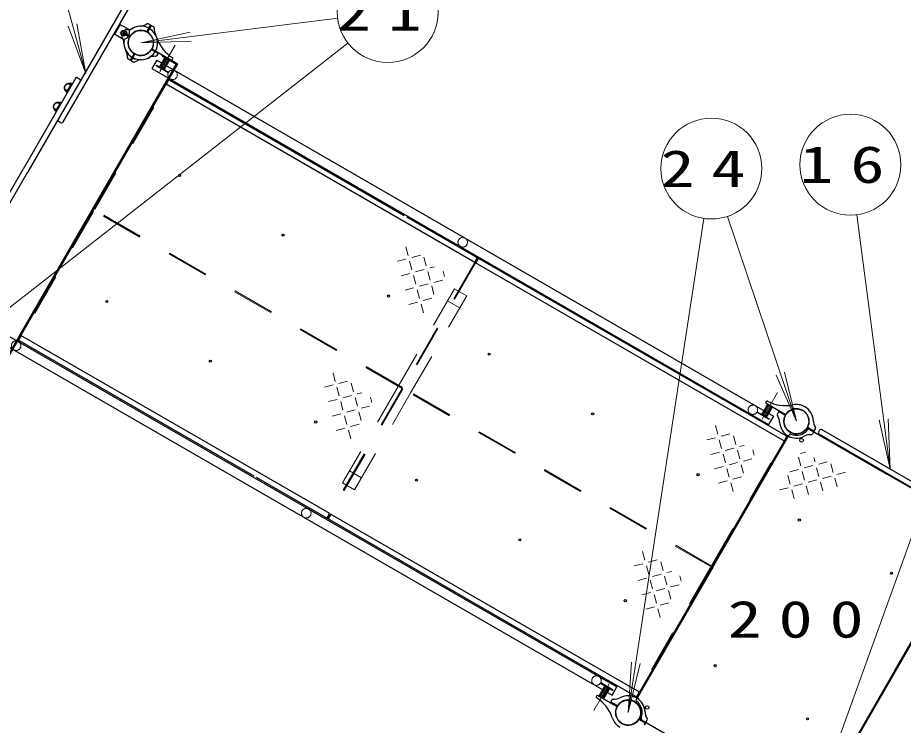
# Model space of a CAD drawing. Units: millimetres on the paper, scale 1:60. Extents: x -385 to 0, y -594 to 267.
# Drawn here: x -331.3 to -278.7, y 165.8 to 207.9 of the extents above; entities that cross this region are included whole.
import ezdxf

# ---------------------------------------------------------------- set-up
doc = ezdxf.new("R2010")
doc.units = ezdxf.units.MM
for name, pattern in [('USER1', [4.5, 2.5, -2]), ('USER2', [6, 3, -1, 1, -1]), ('USER3', [8, 3, -1, 1, -1, 1, -1])]:
    doc.linetypes.add(name, pattern=pattern)
doc.layers.add('LY_1', color=7, linetype='Continuous', lineweight=25)
doc.styles.add('ＭＳ ゴシック', font='')
doc.styles.get('ＭＳ ゴシック').set_extended_font_data('MS Gothic')

msp = doc.modelspace()

# ---------------------------------------------------------------- linework, layer by layer
at = {"layer": 'LY_1', "lineweight": 13}
for p, q in [((-330.326, 215.722), (-327.25, 204.585)), ((-327.25, 204.585), (-327.793, 207.535)), ((-312.286, 207.87), (-323.988, 206.406)), ((-327.25, 204.585), (-328.298, 207.396)), ((-323.988, 206.406), (-321.055, 207.036)), ((-311.673, 206.394), (-333.886, 189.03)), ((-323.988, 206.406), (-320.991, 206.517)), ((-290.523, 195.97), (-295.017, 166.586)), ((-289.114, 196.091), (-285.017, 183.906)), ((-281.42, 196.187), (-279.446, 181.055)), ((-308.239, 194.284), (-308.102, 193.772)), ((-307.886, 193.647), (-307.373, 193.784)), ((-308.739, 193.418), (-308.227, 193.555)), ((-308.011, 193.43), (-307.873, 192.918)), ((-307.157, 193.659), (-307.02, 193.147)), ((-308.511, 192.564), (-307.998, 192.701)), ((-307.657, 192.793), (-307.145, 192.93)), ((-306.928, 192.805), (-306.791, 192.293)), ((-306.803, 193.022), (-306.531, 193.095)), ((-306.019, 192.826), (-305.937, 192.522)), ((-307.782, 192.576), (-307.645, 192.064)), ((-306.574, 192.168), (-306.062, 192.305)), ((-308.282, 191.71), (-307.77, 191.848)), ((-307.553, 191.723), (-307.416, 191.21)), ((-307.428, 191.939), (-306.916, 192.076)), ((-306.699, 191.951), (-306.562, 191.439)), ((-307.199, 191.085), (-306.687, 191.223)), ((-308.053, 190.857), (-307.541, 190.994)), ((-307.324, 190.869), (-307.187, 190.357)), ((-274.283, 187.861), (-284.192, 160.336)), ((-312.564, 186.793), (-312.427, 186.281)), ((-285.017, 183.906), (-286.217, 186.656)), ((-285.017, 183.906), (-285.722, 186.822)), ((-313.064, 185.927), (-312.552, 186.064)), ((-312.336, 185.939), (-312.198, 185.427)), ((-312.211, 186.156), (-311.698, 186.293)), ((-311.482, 186.168), (-311.345, 185.656)), ((-311.982, 185.302), (-311.47, 185.439)), ((-311.253, 185.314), (-311.116, 184.802)), ((-311.128, 185.531), (-310.856, 185.604)), ((-310.344, 185.335), (-310.262, 185.031)), ((-312.836, 185.073), (-312.323, 185.21)), ((-312.107, 185.085), (-311.97, 184.573)), ((-310.899, 184.677), (-310.387, 184.814)), ((-312.607, 184.219), (-312.095, 184.357)), ((-311.753, 184.448), (-311.241, 184.585)), ((-311.024, 184.46), (-310.887, 183.948)), ((-311.878, 184.232), (-311.741, 183.719)), ((-311.524, 183.594), (-311.012, 183.732)), ((-279.446, 181.055), (-280.092, 183.985)), ((-279.446, 181.055), (-279.574, 184.053)), ((-312.378, 183.365), (-311.866, 183.503)), ((-311.649, 183.378), (-311.512, 182.865)), ((-289.836, 183.659), (-289.699, 183.147)), ((-290.336, 182.793), (-289.824, 182.93)), ((-289.608, 182.805), (-289.47, 182.293)), ((-289.483, 183.022), (-288.97, 183.159)), ((-288.754, 183.034), (-288.617, 182.522)), ((-289.254, 182.168), (-288.742, 182.305)), ((-288.525, 182.18), (-288.388, 181.668)), ((-288.4, 182.397), (-288.127, 182.47)), ((-287.616, 182.201), (-287.534, 181.897)), ((-290.108, 181.939), (-289.595, 182.076)), ((-289.379, 181.951), (-289.242, 181.439)), ((-288.171, 181.543), (-287.659, 181.68)), ((-284.765, 181.256), (-284.902, 181.769)), ((-284.473, 182.067), (-284.777, 181.985)), ((-283.911, 181.485), (-283.984, 181.758)), ((-289.879, 181.085), (-289.367, 181.223)), ((-289.15, 181.098), (-289.013, 180.585)), ((-289.025, 181.314), (-288.513, 181.451)), ((-288.296, 181.326), (-288.159, 180.814)), ((-284.036, 181.269), (-284.548, 181.131)), ((-283.682, 180.631), (-283.82, 181.144)), ((-283.182, 181.497), (-283.695, 181.36)), ((-282.829, 180.86), (-282.966, 181.372)), ((-288.796, 180.46), (-288.284, 180.598)), ((-285.39, 180.174), (-285.527, 180.686)), ((-284.89, 181.04), (-285.402, 180.903)), ((-284.536, 180.403), (-284.673, 180.915)), ((-282.954, 180.644), (-283.466, 180.506)), ((-282.1, 180.872), (-282.612, 180.735)), ((-289.65, 180.232), (-289.138, 180.369)), ((-288.921, 180.244), (-288.784, 179.732)), ((-284.661, 180.186), (-285.173, 180.049)), ((-284.307, 179.549), (-284.445, 180.061)), ((-283.807, 180.415), (-284.32, 180.278)), ((-283.454, 179.778), (-283.591, 180.29)), ((-282.6, 180.006), (-282.737, 180.519)), ((-285.515, 179.957), (-286.027, 179.82)), ((-285.161, 179.32), (-285.298, 179.832)), ((-294.161, 176.168), (-294.024, 175.656)), ((-294.661, 175.302), (-294.149, 175.439)), ((-293.933, 175.314), (-293.795, 174.802)), ((-293.808, 175.531), (-293.295, 175.668)), ((-293.079, 175.543), (-292.942, 175.031)), ((-293.579, 174.677), (-293.067, 174.814)), ((-292.725, 174.906), (-292.452, 174.979)), ((-294.433, 174.448), (-293.92, 174.585)), ((-293.704, 174.46), (-293.567, 173.948)), ((-292.85, 174.689), (-292.713, 174.177)), ((-291.941, 174.71), (-291.859, 174.406)), ((-294.204, 173.594), (-293.692, 173.732)), ((-293.35, 173.823), (-292.838, 173.96)), ((-292.621, 173.835), (-292.484, 173.323)), ((-292.496, 174.052), (-291.984, 174.189)), ((-293.475, 173.607), (-293.338, 173.094)), ((-293.975, 172.74), (-293.463, 172.878)), ((-293.246, 172.753), (-293.109, 172.24)), ((-293.121, 172.969), (-292.609, 173.107)), ((-295.017, 166.586), (-294.824, 169.579)), ((-295.017, 166.586), (-294.307, 169.5))]:
    msp.add_line(p, q, dxfattribs=at)
at = {"layer": 'LY_1'}
for p, q in [((-323.626, 211), (-330.706, 198.737)), ((-323.352, 210.841), (-328.645, 201.674)), ((-325.219, 207.501), (-325.552, 206.924)), ((-324.688, 207.195), (-325.265, 207.528)), ((-323.62, 207.095), (-323.423, 207.435)), ((-323.576, 207.07), (-323.38, 207.41)), ((-323.436, 207.481), (-323.552, 207.543)), ((-323.333, 207.422), (-323.222, 207.352)), ((-325.021, 206.617), (-325.598, 206.951)), ((-325.064, 206.958), (-325.125, 206.842)), ((-325.028, 207.039), (-325.057, 206.989)), ((-325.028, 206.939), (-325.057, 206.989)), ((-325.028, 207.039), (-324.97, 207.039)), ((-325.028, 206.939), (-324.97, 206.939)), ((-324.677, 206.775), (-325.018, 206.971)), ((-325.004, 207.061), (-324.94, 207.164)), ((-324.652, 206.818), (-324.993, 207.015)), ((-324.941, 206.989), (-324.97, 207.039)), ((-324.941, 206.989), (-324.97, 206.939)), ((-323.324, 205.994), (-322.984, 205.797)), ((-323.299, 206.037), (-321.789, 205.165)), ((-324.644, 205.39), (-324.755, 205.46)), ((-324.626, 205.635), (-324.627, 205.633)), ((-324.401, 205.742), (-324.597, 205.402)), ((-324.357, 205.717), (-324.554, 205.377)), ((-324.54, 205.331), (-324.425, 205.269)), ((-324.337, 205.469), (-324.338, 205.466)), ((-323.043, 205.377), (-323.326, 204.886)), ((-323.043, 205.377), (-286.388, 184.215)), ((-322.973, 205.751), (-323.037, 205.648)), ((-322.537, 205.58), (-322.856, 205.029)), ((-322.467, 205.539), (-322.785, 204.988)), ((-322.714, 205.613), (-322.677, 205.678)), ((-322.714, 205.613), (-321.892, 205.138)), ((-322.325, 205.457), (-322.643, 204.906)), ((-322.254, 205.416), (-322.572, 204.865)), ((-322.537, 205.58), (-322.507, 205.58)), ((-322.254, 205.416), (-322.269, 205.442)), ((-322.119, 205.396), (-322.079, 205.474)), ((-331.842, 187.904), (-321.892, 205.138)), ((-331.814, 187.801), (-321.789, 205.165)), ((-323.326, 204.886), (-286.672, 183.724)), ((-322.89, 204.992), (-322.873, 205.021)), ((-322.89, 204.992), (-322.587, 204.817)), ((-322.873, 205.021), (-322.57, 204.846)), ((-322.856, 205.029), (-322.841, 205.002)), ((-322.572, 204.865), (-322.602, 204.865)), ((-322.57, 204.846), (-322.587, 204.817)), ((-327.847, 204.324), (-330.98, 198.896)), ((-327.778, 204.342), (-327.591, 204.234)), ((-328.147, 203.937), (-328.372, 203.547)), ((-328.309, 203.992), (-328.164, 203.908)), ((-328.28, 204.014), (-328.147, 203.937)), ((-328.216, 203.817), (-328.158, 203.784)), ((-328.214, 203.975), (-328.151, 203.929)), ((-304.13, 193.353), (-322.489, 203.953)), ((-322.45, 203.988), (-322.341, 204.175)), ((-322.273, 204.194), (-308.33, 196.144)), ((-328.505, 203.624), (-328.372, 203.547)), ((-328.5, 203.66), (-328.355, 203.576)), ((-328.439, 203.585), (-328.368, 203.554)), ((-328.303, 203.667), (-328.245, 203.633)), ((-328.798, 202.808), (-329.023, 202.419)), ((-328.96, 202.863), (-328.815, 202.779)), ((-328.932, 202.885), (-328.798, 202.808)), ((-328.868, 202.688), (-328.81, 202.655)), ((-328.865, 202.847), (-328.803, 202.801)), ((-329.157, 202.495), (-329.023, 202.419)), ((-329.152, 202.531), (-329.007, 202.447)), ((-329.09, 202.457), (-329.019, 202.426)), ((-328.954, 202.538), (-328.897, 202.505)), ((-328.901, 201.765), (-328.713, 201.656)), ((-337.786, 186.475), (-330.706, 198.737)), ((-334.114, 193.468), (-330.98, 198.896)), ((-285.626, 183.035), (-308.171, 196.052)), ((-304.119, 193.404), (-304.011, 193.592)), ((-285.726, 182.728), (-304.086, 193.328)), ((-304.047, 193.363), (-303.938, 193.55)), ((-332.341, 189.272), (-295.687, 168.109)), ((-312.755, 178.414), (-331.114, 189.014)), ((-332.625, 188.781), (-295.97, 167.619)), ((-331.125, 188.962), (-331.233, 188.775)), ((-331.215, 188.706), (-317.272, 180.656)), ((-286.742, 184.913), (-287.06, 184.362)), ((-286.671, 184.872), (-286.989, 184.321)), ((-286.529, 184.79), (-286.847, 184.239)), ((-286.827, 185.02), (-286.779, 185.093)), ((-285.681, 184.318), (-286.815, 184.973)), ((-286.742, 184.913), (-286.712, 184.913)), ((-286.458, 184.75), (-286.473, 184.776)), ((-287.094, 184.326), (-287.077, 184.355)), ((-287.094, 184.326), (-286.791, 184.151)), ((-287.077, 184.355), (-286.774, 184.18)), ((-287.06, 184.362), (-287.045, 184.336)), ((-286.458, 184.75), (-286.777, 184.198)), ((-286.092, 184.458), (-286.149, 184.351)), ((-285.706, 184.275), (-286.046, 184.471)), ((-286.777, 184.198), (-286.807, 184.198)), ((-286.774, 184.18), (-286.791, 184.151)), ((-286.388, 184.215), (-286.672, 183.724)), ((-284.353, 183.494), (-279.617, 180.759)), ((-284.328, 183.537), (-283.988, 183.341)), ((-284.002, 183.251), (-284.071, 183.14)), ((-283.942, 183.354), (-283.885, 183.461)), ((-283.638, 183.379), (-283.713, 183.249)), ((-275.369, 178.701), (-283.524, 183.409)), ((-290.039, 175.258), (-285.726, 182.728)), ((-289.996, 175.233), (-285.451, 183.105)), ((-285.716, 182.779), (-285.608, 182.967)), ((-285.655, 183.135), (-285.656, 183.133)), ((-285.366, 182.969), (-285.367, 182.966)), ((-275.527, 178.427), (-283.682, 183.135)), ((-294.568, 167.548), (-317.113, 180.565)), ((-279.617, 180.759), (-274.993, 178.09)), ((-312.794, 178.379), (-312.902, 178.191)), ((-312.722, 178.337), (-312.83, 178.15)), ((-294.351, 167.789), (-312.711, 178.389)), ((-279.214, 169.008), (-274.669, 176.88)), ((-283.78, 161), (-274.625, 176.855)), ((-289.996, 175.233), (-294.541, 167.361)), ((-290.039, 175.258), (-294.351, 167.789)), ((-283.823, 161.025), (-279.214, 169.008)), ((-296.752, 167.575), (-296.433, 168.127)), ((-296.681, 167.534), (-296.363, 168.086)), ((-296.539, 167.453), (-296.221, 168.004)), ((-296.468, 167.412), (-296.15, 167.963)), ((-296.419, 168.174), (-296.436, 168.145)), ((-296.436, 168.145), (-296.133, 167.97)), ((-296.433, 168.127), (-296.403, 168.127)), ((-296.419, 168.174), (-296.116, 167.999)), ((-296.15, 167.963), (-296.165, 167.989)), ((-296.133, 167.97), (-296.116, 167.999)), ((-295.97, 167.619), (-295.687, 168.109)), ((-296.887, 167.596), (-296.927, 167.518)), ((-295.706, 166.954), (-296.84, 167.609)), ((-296.752, 167.575), (-296.737, 167.549)), ((-296.468, 167.412), (-296.498, 167.412)), ((-294.669, 167.523), (-294.667, 167.525)), ((-294.391, 167.754), (-294.499, 167.566)), ((-296.033, 167.241), (-295.969, 167.343)), ((-295.681, 166.998), (-296.021, 167.194)), ((-294.38, 167.356), (-294.379, 167.358)), ((-294.353, 166.173), (-294.013, 165.977)), ((-294.328, 166.217), (-289.592, 163.482)), ((-294.002, 165.93), (-294.066, 165.828)), ((-293.942, 166.033), (-293.881, 166.149))]:
    msp.add_line(p, q, dxfattribs=at)
at = {"layer": 'LY_1', "linetype": 'USER2', "lineweight": 13}
for p, q in [((-321.946, 206.277), (-322.855, 204.702)), ((-286.15, 185.61), (-287.06, 184.035)), ((-297.06, 166.715), (-296.15, 168.29))]:
    msp.add_line(p, q, dxfattribs=at)
at = {"layer": 'LY_1', "linetype": 'USER1', "lineweight": 13}
for p, q in [((-322.46, 205.553), (-322.794, 204.975)), ((-322.316, 205.469), (-322.649, 204.892)), ((-323.09, 205.046), (-323.063, 205.092)), ((-323.09, 205.046), (-322.361, 204.625)), ((-323.063, 205.092), (-322.334, 204.671)), ((-322.361, 204.625), (-322.334, 204.671)), ((-326.716, 196.524), (-322.47, 203.88)), ((-326.795, 196.389), (-331.041, 189.033)), ((-308.454, 185.862), (-326.814, 196.462)), ((-308.43, 185.905), (-326.789, 196.505)), ((-304.13, 193.353), (-308.43, 185.905)), ((-304.086, 193.328), (-308.386, 185.88)), ((-305.337, 191.788), (-308.67, 186.015)), ((-304.615, 191.372), (-305.337, 191.788)), ((-307.948, 185.598), (-304.615, 191.372)), ((-305.753, 191.067), (-305.032, 190.65)), ((-308.454, 185.862), (-312.755, 178.414)), ((-308.411, 185.837), (-312.711, 178.389)), ((-308.67, 186.015), (-312.003, 180.241)), ((-290.051, 175.237), (-308.411, 185.837)), ((-290.026, 175.28), (-308.386, 185.88)), ((-311.282, 179.825), (-307.948, 185.598)), ((-286.665, 184.886), (-286.998, 184.309)), ((-286.52, 184.803), (-286.854, 184.225)), ((-287.373, 184.425), (-287.347, 184.471)), ((-286.644, 184.004), (-287.373, 184.425)), ((-286.618, 184.051), (-287.347, 184.471)), ((-286.644, 184.004), (-286.618, 184.051)), ((-290.046, 175.353), (-285.799, 182.708)), ((-310.865, 180.546), (-311.587, 180.963)), ((-312.003, 180.241), (-311.282, 179.825)), ((-290.124, 175.217), (-294.371, 167.862)), ((-296.69, 167.522), (-296.356, 168.1)), ((-296.645, 168.366), (-296.672, 168.32)), ((-295.943, 167.899), (-296.672, 168.32)), ((-295.916, 167.945), (-296.645, 168.366)), ((-296.545, 167.439), (-296.212, 168.016)), ((-295.916, 167.945), (-295.943, 167.899))]:
    msp.add_line(p, q, dxfattribs=at)
at = {"layer": 'LY_1'}
for points in [[(-328.352, 203.449), (-328.388, 203.473), (-328.421, 203.501), (-328.451, 203.532), (-328.476, 203.567), (-328.496, 203.604), (-328.512, 203.643), (-328.522, 203.683), (-328.527, 203.723), (-328.526, 203.763), (-328.519, 203.802), (-328.507, 203.84), (-328.49, 203.875), (-328.468, 203.908), (-328.442, 203.937), (-328.411, 203.962), (-328.377, 203.983), (-328.339, 203.999), (-328.3, 204.01), (-328.258, 204.016), (-328.216, 204.017), (-328.174, 204.012), (-328.132, 204.003), (-328.091, 203.988), (-328.052, 203.968)], [(-328.5, 203.66), (-328.509, 203.703), (-328.511, 203.746), (-328.506, 203.788), (-328.494, 203.829), (-328.476, 203.867), (-328.452, 203.901), (-328.423, 203.932), (-328.388, 203.957), (-328.35, 203.977), (-328.309, 203.992)], [(-329.003, 202.32), (-329.04, 202.344), (-329.073, 202.372), (-329.102, 202.404), (-329.127, 202.438), (-329.148, 202.475), (-329.163, 202.514), (-329.174, 202.554), (-329.178, 202.594), (-329.177, 202.635), (-329.171, 202.674), (-329.159, 202.711), (-329.142, 202.747), (-329.12, 202.779), (-329.093, 202.808), (-329.062, 202.833), (-329.028, 202.854), (-328.991, 202.87), (-328.951, 202.882), (-328.91, 202.888), (-328.868, 202.888), (-328.825, 202.884), (-328.783, 202.874), (-328.742, 202.859), (-328.703, 202.84)], [(-329.152, 202.531), (-329.16, 202.574), (-329.162, 202.617), (-329.157, 202.66), (-329.145, 202.7), (-329.127, 202.738), (-329.104, 202.773), (-329.074, 202.803), (-329.04, 202.829), (-329.002, 202.849), (-328.96, 202.863)]]:
    msp.add_lwpolyline(points, dxfattribs=at)
at = {"layer": 'LY_1', "lineweight": 13}
for centre in [(-309.309, 208.242), (-281.809, 199.161), (-290.07, 198.935)]:
    msp.add_circle(centre, 3, dxfattribs=at)
at = {"layer": 'LY_1'}
for centre, radius in [((-324.999, 206.989), 0.175), ((-324.999, 206.989), 0.15), ((-324.999, 206.989), 0.0577), ((-323.988, 206.406), 0.743), ((-321.682, 198.521), 0.0625), ((-315.533, 194.971), 0.0625), ((-326.007, 191.03), 0.0625), ((-309.267, 191.354), 0.0625), ((-303.279, 187.896), 0.0625), ((-319.858, 187.48), 0.0625), ((-297.13, 184.346), 0.0625), ((-285.017, 183.906), 0.743), ((-313.592, 183.863), 0.0625), ((-284.715, 182.779), 0.108), ((-290.864, 180.729), 0.0625), ((-307.604, 180.405), 0.0625), ((-284.847, 178.034), 0.0625), ((-301.455, 176.855), 0.0625), ((-279.362, 174.868), 0.0625), ((-295.189, 173.238), 0.0625), ((-289.847, 169.374), 0.0625), ((-295.017, 166.586), 0.743), ((-293.89, 166.887), 0.108), ((-284.362, 166.207), 0.0625)]:
    msp.add_circle(centre, radius, dxfattribs=at)
at = {"layer": 'LY_1', "linetype": 'USER3', "lineweight": 13}
for centre in [(-323.988, 206.406), (-285.017, 183.906), (-295.017, 166.586)]:
    msp.add_circle(centre, 0.743, dxfattribs=at)
at = {"layer": 'LY_1', "linetype": 'USER1', "lineweight": 13}
for centre in [(-322.102, 204.507), (-304.854, 194.548), (-331.4, 188.402), (-287.605, 184.59), (-314.152, 178.443), (-296.904, 168.485)]:
    msp.add_circle(centre, 0.283, dxfattribs=at)
at = {"layer": 'LY_1'}
for centre, radius, start, end in [((-323.988, 206.406), 1, 60, 126.8676), ((-324.076, 208.237), 0.833, 272.7272, 302.5412), ((-323.583, 207.465), 0.0833, 62, 122.5412), ((-323.452, 207.452), 0.0333, 330, 62), ((-323.351, 207.393), 0.0333, 58, 150), ((-325.034, 206.942), 0.0333, 60, 152), ((-325.071, 207.031), 0.417, 276.8699, 23.1301), ((-324.976, 207.043), 0.0333, 148, 240), ((-324.869, 207.12), 0.0833, 87.4588, 148), ((-324.829, 208.036), 0.833, 267.4588, 297.2728), ((-324.688, 207.339), 0.167, 273.1551, 306.8676), ((-323.988, 206.406), 0.75, 60, 150), ((-323.648, 207.112), 0.0333, 244.2707, 330), ((-323.988, 206.406), 0.75, 330, 60), ((-323.547, 207.053), 0.0333, 150, 235.7293), ((-323.988, 206.406), 1, 330, 60), ((-323.275, 207.287), 0.0833, 357.4588, 58), ((-322.359, 207.246), 0.833, 177.4588, 207.2728), ((-325.047, 206.812), 0.0833, 152, 212.5412), ((-325.82, 206.319), 0.833, 2.7272, 32.5412), ((-325.147, 206.546), 0.167, 353.1324, 26.8449), ((-323.988, 206.406), 1, 173.1324, 240), ((-323.988, 206.406), 0.75, 150, 240), ((-324.694, 206.746), 0.0333, 334.2707, 60), ((-324.636, 206.847), 0.0333, 240, 325.7293), ((-320.973, 207.373), 2.167, 197.7828, 238.9159), ((-325.618, 205.566), 0.833, 357.4588, 27.2728), ((-323.988, 206.406), 1, 240, 330), ((-323.988, 206.406), 0.75, 240, 330), ((-323.341, 205.965), 0.0333, 60, 145.7293), ((-323.283, 206.066), 0.0333, 154.2707, 240), ((-324.702, 205.525), 0.0833, 161.8216, 238), ((-324.626, 205.419), 0.0333, 238, 330), ((-324.613, 205.625), 0.0167, 150, 231.3731), ((-323.988, 206.406), 1.017, 231.3731, 240), ((-324.525, 205.36), 0.0333, 150, 242), ((-323.988, 206.406), 1.017, 240, 248.6269), ((-324.43, 205.759), 0.0333, 330, 55.7293), ((-324.353, 205.475), 0.0167, 248.6269, 330), ((-324.329, 205.7), 0.0333, 64.2707, 150), ((-323.901, 204.575), 0.833, 92.7272, 122.5412), ((-323.148, 204.777), 0.833, 87.4588, 117.2728), ((-323.108, 205.692), 0.0833, 267.4588, 328), ((-323.001, 205.769), 0.0333, 328, 60), ((-322.532, 205.508), 0.0724, 25.6159, 94.3841), ((-322.525, 205.275), 0.271, 42.4121, 77.5879), ((-322.319, 205.385), 0.0724, 25.6159, 94.3841), ((-322.149, 205.411), 0.0333, 240, 333), ((-322.109, 205.489), 0.0333, 333, 58.9158), ((-324.394, 205.348), 0.0833, 242, 302.5412), ((-322.79, 205.06), 0.0724, 205.6159, 274.3841), ((-322.585, 205.17), 0.271, 222.4121, 257.5879), ((-322.578, 204.937), 0.0724, 205.6159, 274.3841), ((-327.803, 204.299), 0.05, 60, 150), ((-327.616, 204.19), 0.05, 330, 60), ((-322.407, 203.963), 0.05, 150, 240), ((-322.298, 204.15), 0.05, 60, 150), ((-328.876, 201.808), 0.05, 150, 240), ((-328.688, 201.699), 0.05, 240, 330), ((-304.162, 193.429), 0.05, 240, 330), ((-304.003, 193.338), 0.05, 150, 240), ((-304.054, 193.617), 0.05, 330, 60), ((-303.895, 193.525), 0.05, 60, 150), ((-331.082, 188.937), 0.05, 60, 150), ((-331.19, 188.75), 0.05, 150, 240), ((-286.799, 185.002), 0.0333, 147, 240), ((-286.751, 185.075), 0.0333, 61.0842, 147), ((-286.736, 184.841), 0.0724, 25.6159, 94.3841), ((-285.687, 187.001), 2.167, 241.0841, 282.2172), ((-286.729, 184.608), 0.271, 42.4121, 77.5879), ((-286.524, 184.718), 0.0724, 25.6159, 94.3841), ((-285.017, 183.906), 1, 60, 102.2172), ((-285.017, 183.906), 1, 2.7272, 60), ((-286.995, 184.393), 0.0724, 205.6159, 274.3841), ((-286.789, 184.504), 0.271, 222.4121, 257.5879), ((-286.076, 184.312), 0.0833, 152, 212.5412), ((-286.849, 183.819), 0.833, 2.7272, 32.5412), ((-286.063, 184.442), 0.0333, 60, 152), ((-285.723, 184.246), 0.0333, 334.2707, 60), ((-285.665, 184.347), 0.0333, 240, 325.7293), ((-285.017, 183.906), 0.75, 60, 145.7293), ((-285.017, 183.906), 0.75, 334.2707, 60), ((-286.782, 184.27), 0.0724, 205.6159, 274.3841), ((-285.017, 183.906), 1, 182.7272, 240), ((-285.017, 183.906), 0.75, 154.2707, 240), ((-283.186, 183.993), 0.833, 182.7272, 212.5412), ((-285.017, 183.906), 0.75, 240, 325.7293), ((-285.017, 183.906), 0.833, 246.7872, 323.2128), ((-284.37, 183.465), 0.0333, 60, 145.7293), ((-284.283, 183.357), 0.0833, 60, 143.2128), ((-284.312, 183.566), 0.0333, 154.2707, 240), ((-284.03, 183.269), 0.0333, 328, 60), ((-283.972, 183.37), 0.0333, 240, 332), ((-283.959, 183.5), 0.0833, 332, 32.5412), ((-283.641, 183.207), 0.0833, 150, 240), ((-283.566, 183.337), 0.0833, 60, 150), ((-285.759, 182.804), 0.05, 240, 330), ((-285.642, 183.125), 0.0167, 150, 231.3731), ((-285.017, 183.906), 1.017, 231.3731, 240), ((-285.651, 182.992), 0.05, 330, 60), ((-285.017, 183.906), 1.017, 240, 248.6269), ((-285.017, 183.906), 1, 240, 297.2728), ((-285.379, 183.064), 0.0833, 66.7872, 150), ((-285.382, 182.975), 0.0167, 248.6269, 330), ((-284.177, 182.277), 0.833, 87.4588, 117.2728), ((-284.137, 183.192), 0.0833, 267.4588, 328), ((-312.946, 178.216), 0.05, 240, 330), ((-312.787, 178.125), 0.05, 150, 240), ((-312.837, 178.404), 0.05, 330, 60), ((-312.678, 178.312), 0.05, 60, 150), ((-296.428, 168.054), 0.0724, 25.6159, 94.3841), ((-296.421, 167.821), 0.271, 42.4121, 77.5879), ((-296.215, 167.932), 0.0724, 25.6159, 94.3841), ((-296.897, 167.503), 0.0333, 153, 238.9159), ((-298.033, 165.618), 2.167, 17.7828, 58.9158), ((-296.857, 167.58), 0.0333, 60, 153), ((-296.686, 167.607), 0.0724, 205.6159, 274.3841), ((-296.481, 167.717), 0.271, 222.4121, 257.5879), ((-296.474, 167.484), 0.0724, 205.6159, 274.3841), ((-295.857, 168.215), 0.833, 267.4588, 297.2728), ((-295.017, 166.586), 1, 60, 117.2728), ((-294.653, 167.517), 0.0167, 68.6269, 150), ((-295.017, 166.586), 1.017, 60, 68.6269), ((-294.543, 167.591), 0.05, 240, 330), ((-295.017, 166.586), 1, 2.7272, 60), ((-295.017, 166.586), 1.017, 51.3731, 60), ((-294.434, 167.779), 0.05, 330, 60), ((-296.005, 167.223), 0.0333, 148, 240), ((-295.898, 167.299), 0.0833, 87.4588, 148), ((-295.017, 166.586), 0.75, 154.2707, 240), ((-295.723, 166.926), 0.0333, 334.2707, 60), ((-295.665, 167.027), 0.0333, 240, 325.7293), ((-295.017, 166.586), 0.75, 60, 145.7293), ((-295.017, 166.586), 0.75, 334.2707, 60), ((-294.468, 167.32), 0.0833, 150, 233.2128), ((-295.017, 166.586), 0.833, 336.7872, 53.2128), ((-294.393, 167.367), 0.0167, 330, 51.3731), ((-293.186, 166.673), 0.833, 182.7272, 212.5412), ((-295.017, 166.586), 1, 197.7828, 240), ((-295.017, 166.586), 0.75, 240, 325.7293), ((-294.37, 166.144), 0.0333, 60, 145.7293), ((-294.312, 166.245), 0.0333, 154.2707, 240), ((-294.175, 166.224), 0.0833, 156.7872, 240), ((-294.03, 165.948), 0.0333, 328, 60), ((-293.972, 166.049), 0.0333, 240, 332), ((-293.959, 166.18), 0.0833, 332, 32.5412)]:
    msp.add_arc(centre, radius, start, end, dxfattribs=at)

# ---------------------------------------------------------------- texts
at = {"layer": 'LY_1', "char_height": 2.199, "style": 'ＭＳ ゴシック'}
for s, insert, attachment_point in [('\\T1.5;\\W1.35;21', (-309.309, 208.242), 5), ('\\T1.5;\\W1.35;16', (-281.809, 199.161), 5), ('\\T1.5;\\W1.35;24', (-290.07, 198.935), 5), ('\\T1.5;\\W1.35;200', (-289.105, 172.121), 4)]:
    msp.add_mtext(s, dxfattribs=dict(at, insert=insert, attachment_point=attachment_point))

doc.saveas('drawing.dxf')
